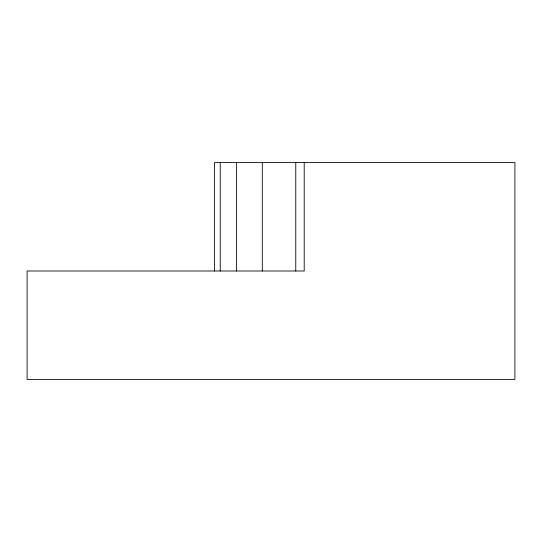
<?xml version="1.0" encoding="UTF-8"?>
<svg xmlns="http://www.w3.org/2000/svg" width="542" height="542" viewBox="0 0 542 542"><rect width="100%" height="100%" fill="white"/><g stroke="black" fill="none" stroke-linecap="round" stroke-linejoin="round"><path stroke-width="0.81" d="M304.204 162.6L304.204 271L27.1 271L27.1 379.4L514.9 379.4L514.9 162.6L214.463 162.6L214.463 271M295.763 162.6L295.763 271M262.314 162.6L262.314 271M236.556 162.6L236.556 271M220.235 162.6L220.235 271"/></g></svg>
